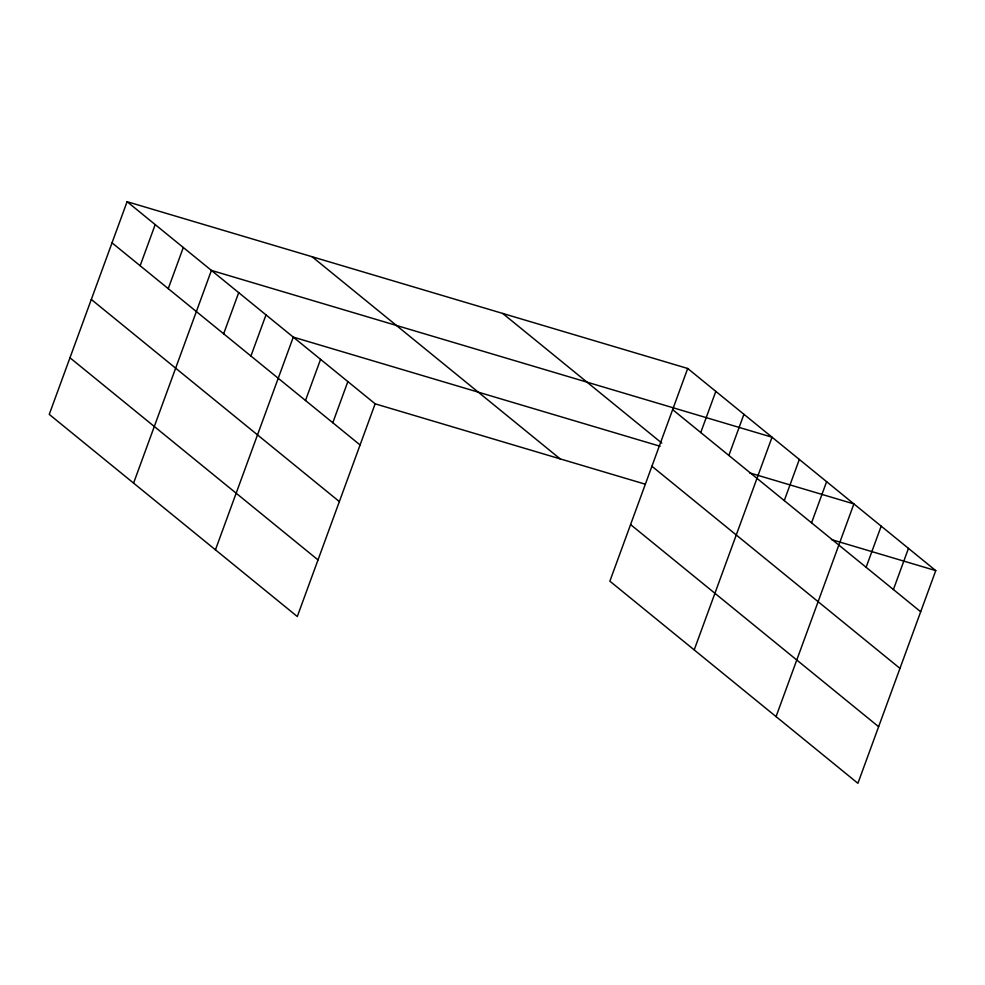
<?xml version="1.0" encoding="UTF-8"?>
<svg xmlns="http://www.w3.org/2000/svg" width="985" height="985" viewBox="0 0 985 985"><rect width="100%" height="100%" fill="white"/><g stroke="black" fill="none" stroke-linecap="round" stroke-linejoin="round"><path stroke-width="1.48" d="M127.09 201.691L49.25 414.389L297.298 616.524L375.137 403.825L127.09 201.691L687.702 368.476L935.75 570.611L857.91 783.309L609.863 581.175L687.702 368.476M140.141 265.741L155.199 224.592M168.25 288.654L183.308 247.506M133.591 483.106L211.418 270.407L772.043 437.205L694.203 649.903M223.644 333.804L238.702 292.644M250.929 356.028L265.999 314.88M215.444 549.815L293.284 337.116L660.098 446.254M305.498 400.501L320.568 359.353M332.795 422.737L347.853 381.589M700.754 432.538L715.812 391.39M728.863 455.452L743.921 414.303M784.269 500.589L799.327 459.441M811.554 522.826L826.612 481.677M776.057 716.612L853.896 503.914L749.647 472.898M866.123 567.298L881.181 526.15M893.407 589.535L908.466 548.386M375.137 403.825L645.175 484.164M831.5 539.595L935.75 570.611M672.644 409.637L920.692 611.771M502.695 313.439L661.772 443.065M651.922 466.25L899.97 668.384M312.085 256.728L560.133 458.862M630.585 524.574L878.632 726.708M112.031 242.839L360.079 444.974M91.309 299.452L339.357 501.587M69.972 357.777L318.007 559.911"/></g></svg>
